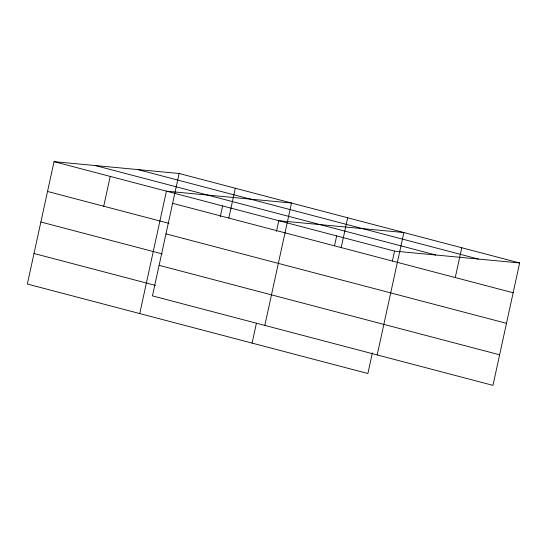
<?xml version="1.0" encoding="UTF-8"?>
<svg xmlns="http://www.w3.org/2000/svg" width="547" height="547" viewBox="0 0 547 547"><rect width="100%" height="100%" fill="white"/><g stroke="black" fill="none" stroke-linecap="round" stroke-linejoin="round"><path stroke-width="0.82" d="M179.129 173.488L152.442 295.886L492.963 385.355L519.65 262.957L179.129 173.488L54.037 161.645L27.35 284.043L367.871 373.512L372.37 352.87M103.725 206.226L110.22 176.407M139.724 313.568L166.411 191.17L291.503 203.012L264.816 325.41M220.25 216.701L222.595 205.932M228.817 218.068L235.319 188.25M252.092 343.092L256.413 323.277M276.433 231.463L278.779 220.701L403.871 232.537L377.184 354.935M334.504 245.842L336.665 235.907M341.184 247.593L347.687 217.774M392.39 261.056L394.558 251.114L519.65 262.957M455.261 277.561L461.764 247.75M137.851 169.584L478.372 259.052M95.315 165.556L435.836 255.025M54.037 161.645L394.558 251.114M172.633 203.306L513.148 292.768M47.534 191.464L168.996 223.374M165.967 233.856L506.488 323.325M40.875 222.014L162.336 253.924M159.109 265.329L499.623 354.798M34.01 253.493L155.471 285.404"/></g></svg>
